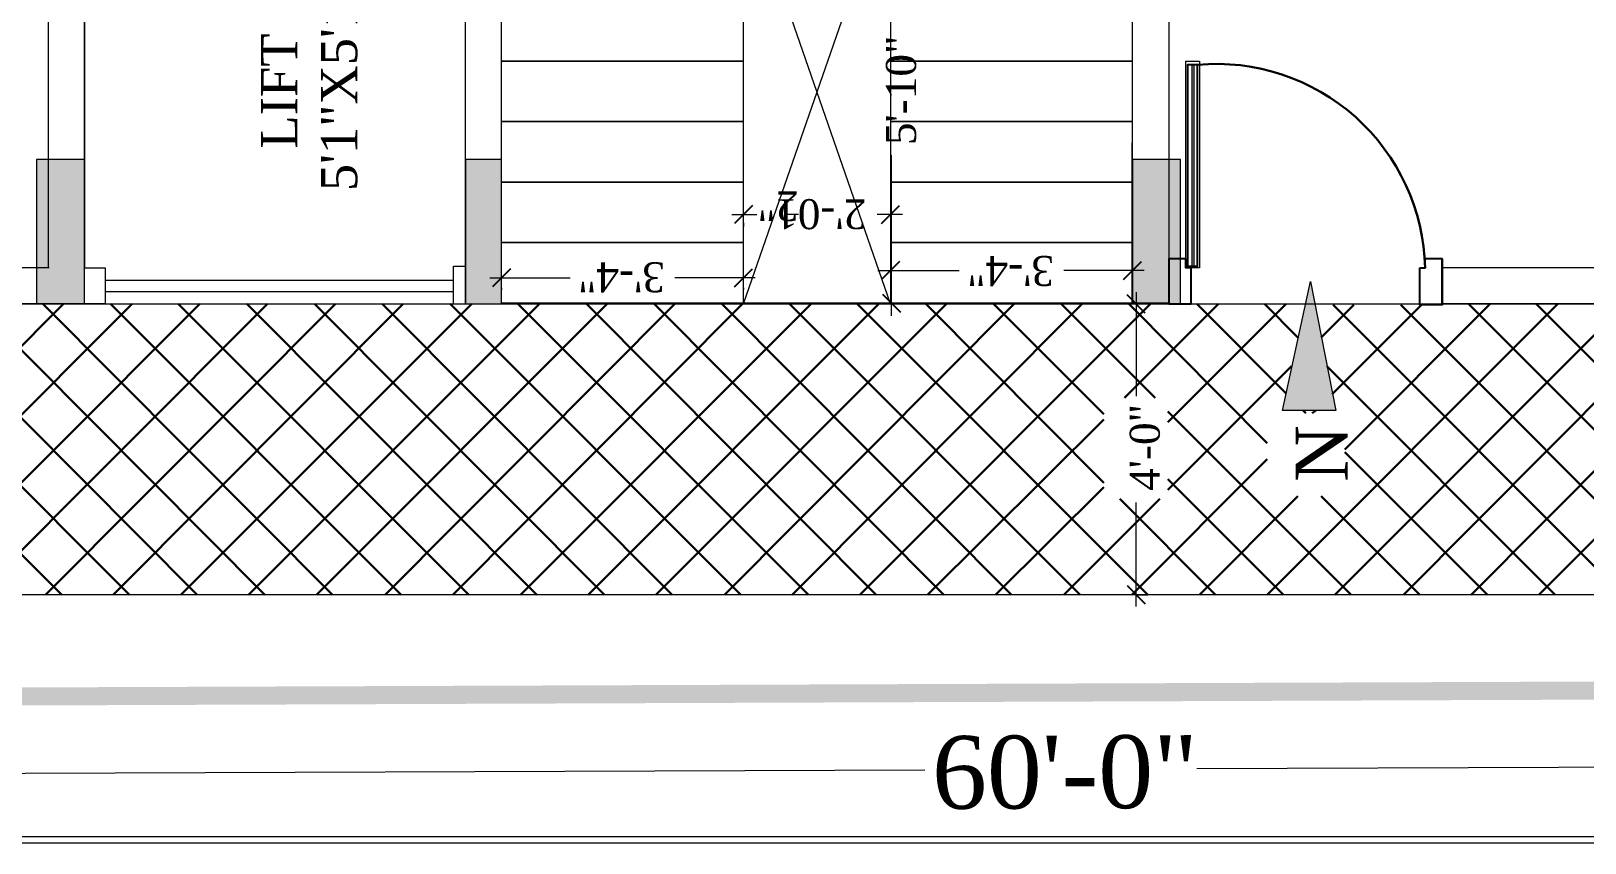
# Model space of a CAD drawing. Header units: inches. Extents: x -41599880 to -41577026, y -18110 to -4738.
# Drawn here: x -41593956 to -41587429, y -18110 to -14699 of the extents above; entities that cross this region are included whole.
import ezdxf

# ---------------------------------------------------------------- set-up
doc = ezdxf.new("R2010")
doc.units = ezdxf.units.IN
doc.header["$MEASUREMENT"] = 0
for name, color, linetype in [('PDF_Geometry', 40, 'Continuous'), ('PDF_Solid Fills', 9, 'Continuous'), ('PDF_Text', 7, 'Continuous')]:
    doc.layers.add(name, color=color, linetype=linetype)
doc.styles.add('PDF Times New Roman', font='times.ttf')

msp = doc.modelspace()

# ---------------------------------------------------------------- linework, layer by layer
at = {"layer": 'PDF_Geometry', "color": 7, "lineweight": 18}
for points in [[(-41577026, -18110.3), (-41577026, -4737.5), (-41599880.3, -4737.5), (-41599880.3, -18110.3)], [(-41577052.5, -18083.7), (-41577052.5, -4767.8), (-41599853.7, -4767.8), (-41599853.7, -18083.7)], [(-41591980.2, -14825.9), (-41590963.8, -14825.9)], [(-41590345.6, -14825.9), (-41589333, -14825.9)], [(-41591980.2, -15080), (-41590963.8, -15080)], [(-41590345.6, -15080), (-41589333, -15080)], [(-41593933.4, -15846.1), (-41593732.4, -15846.1), (-41593732.4, -15239.3), (-41593933.4, -15239.3)], [(-41592131.9, -15846.1), (-41591980.2, -15846.1), (-41591980.2, -15239.3), (-41592131.9, -15239.3)], [(-41589329.2, -15846.1), (-41589128.2, -15846.1), (-41589128.2, -15239.3), (-41589329.2, -15239.3)], [(-41591980.2, -15334.1), (-41590963.8, -15334.1)], [(-41591980.2, -15334.1), (-41590963.8, -15334.1)], [(-41590345.6, -15334.1), (-41589333, -15334.1)], [(-41590345.6, -15334.1), (-41589333, -15334.1)], [(-41591980.2, -15588.2), (-41590963.8, -15588.2)], [(-41590345.6, -15588.2), (-41589333, -15588.2)], [(-41593645.2, -15747.5), (-41593645.2, -15793), (-41592181.3, -15793), (-41592181.3, -15747.5)], [(-41588475.9, -16293.6), (-41588699.6, -16293.6), (-41588582.1, -15751.3)], [(-41597930.9, -17067.3), (-41597930.9, -15846.1), (-41585115.6, -15846.1), (-41585115.6, -17067.3)], [(-41591980.2, -15842.3), (-41589177.5, -15842.3)]]:
    msp.add_lwpolyline(points, close=True, dxfattribs=at)
at = {"layer": 'PDF_Geometry', "color": 6, "lineweight": 18}
for points in [[(-41589177.5, -10942.2), (-41589177.5, -15846.1)], [(-41589173.7, -10942.2), (-41589177.5, -15846.1)], [(-41591980.2, -15239.3), (-41591980.2, -13149.5)], [(-41589329.2, -15846.1), (-41589329.2, -13145.7), (-41589333, -15842.3)], [(-41593884.1, -13987.7), (-41593884.1, -15694.4)], [(-41593732.4, -14139.4), (-41593732.4, -15694.4)], [(-41593732.4, -15694.4), (-41593732.4, -14139.4), (-41593732.4, -15694.4)], [(-41592181.3, -15846.1), (-41592181.3, -15686.8), (-41592131.9, -15686.8), (-41592131.9, -14139.4), (-41593732.4, -14139.4), (-41593732.4, -15694.4), (-41593645.2, -15694.4)], [(-41593880.3, -15694.4), (-41596781.7, -15694.4)], [(-41585115.6, -15694.4), (-41588028.3, -15694.4)], [(-41588028.3, -15846.1), (-41588028.3, -15694.4)], [(-41593884.1, -15846.1), (-41593645.2, -15846.1), (-41596876.5, -15846.1)], [(-41593884.1, -15846.1), (-41593645.2, -15846.1)], [(-41593732.4, -15846.1), (-41593645.2, -15846.1)], [(-41585115.6, -17067.3), (-41585115.6, -15846.1), (-41588028.3, -15846.1)], [(-41585115.6, -17067.3), (-41598082.6, -17067.3)]]:
    msp.add_lwpolyline(points, dxfattribs=at)
at = {"layer": 'PDF_Geometry', "color": 8, "lineweight": 18}
msp.add_lwpolyline([(-41596045.9, -15694.4), (-41596045.9, -13206.4), (-41593884.1, -13206.4), (-41593884.1, -15694.4)], close=True, dxfattribs=at)
at = {"layer": 'PDF_Geometry', "color": 7, "lineweight": 18}
for points in [[(-41590345.6, -15846.1), (-41590963.8, -14063.6), (-41591980.2, -14063.6), (-41589333, -14063.6), (-41590345.6, -14063.6), (-41590963.8, -15842.3), (-41590963.8, -14063.6), (-41591980.2, -14063.6)], [(-41589333, -14063.6), (-41590345.6, -14063.6), (-41590345.6, -15846.1)], [(-41590732.5, -15470.6), (-41590789.4, -15470.6)], [(-41593645.2, -15694.4), (-41593645.2, -15846.1)], [(-41592131.9, -15842.3), (-41592131.9, -15686.8)], [(-41589177.5, -15842.3), (-41591980.2, -15842.3)]]:
    msp.add_lwpolyline(points, dxfattribs=at)
at = {"layer": 'PDF_Geometry', "color": 43, "lineweight": 18}
msp.add_lwpolyline([(-41589105.4, -15694.4), (-41589105.4, -14825.9), (-41589048.5, -14825.9), (-41589048.5, -15694.4)], close=True, dxfattribs=at)
at = {"layer": 'PDF_Geometry', "color": 30, "lineweight": 25}
msp.add_lwpolyline([(-41589056.1, -14841), (-41589097.9, -14841), (-41589097.9, -15686.8), (-41589056.1, -15686.8)], close=True, dxfattribs=at)
at = {"layer": 'PDF_Geometry', "color": 44, "lineweight": 18}
msp.add_lwpolyline([(-41589078.9, -15686.8), (-41589078.9, -14841), (-41589071.3, -14841), (-41589071.3, -15686.8)], close=True, dxfattribs=at)
at = {"layer": 'PDF_Geometry', "color": 97, "lineweight": 18}
for points in [[(-41590341.8, -15895.4), (-41590341.8, -15220.3)], [(-41591013.1, -15470.6), (-41590906.9, -15470.6)], [(-41590296.3, -15470.6), (-41590402.5, -15470.6)], [(-41590398.7, -15705.8), (-41590057.4, -15705.8)], [(-41589279.9, -15705.8), (-41589617.4, -15705.8)], [(-41592029.5, -15736.1), (-41591692, -15736.1)], [(-41590914.5, -15736.1), (-41591252.1, -15736.1)], [(-41589314, -15796.8), (-41589314, -16232.9)], [(-41589314, -17116.6), (-41589314, -16680.5)]]:
    msp.add_lwpolyline(points, dxfattribs=at)
at = {"layer": 'PDF_Geometry', "color": 97, "lineweight": 25}
for points in [[(-41590925.9, -15432.7), (-41591001.7, -15508.5)], [(-41590383.6, -15508.5), (-41590307.7, -15432.7)], [(-41591942.3, -15698.2), (-41592018.2, -15774)], [(-41591001.7, -15774), (-41590925.9, -15698.2)], [(-41590307.7, -15667.8), (-41590383.6, -15743.7)], [(-41589367.1, -15743.7), (-41589291.3, -15667.8)], [(-41590379.8, -15804.4), (-41590303.9, -15880.2)], [(-41589276.1, -15884), (-41589352, -15808.2)], [(-41589352, -17029.4), (-41589276.1, -17105.2)]]:
    msp.add_lwpolyline(points, dxfattribs=at)
at = {"layer": 'PDF_Geometry', "color": 1, "lineweight": 18}
for points in [[(-41590963.8, -15504.7), (-41590963.8, -15519.9)], [(-41590345.6, -15504.7), (-41590345.6, -15519.9)], [(-41591980.2, -15777.8), (-41591980.2, -15785.4)], [(-41590963.8, -15777.8), (-41590963.8, -15785.4)], [(-41590345.6, -15739.9), (-41590345.6, -15758.9)], [(-41589329.2, -15736.1), (-41589329.2, -15758.9)], [(-41590300.1, -15842.3), (-41590288.7, -15842.3)], [(-41589306.4, -15846.1), (-41589264.7, -15846.1)], [(-41589306.4, -17067.3), (-41589264.7, -17067.3)]]:
    msp.add_lwpolyline(points, dxfattribs=at)
at = {"layer": 'PDF_Geometry', "color": 44, "lineweight": 25}
for points in [[(-41589105.4, -15656.5), (-41589177.5, -15656.5), (-41589177.5, -15846.1), (-41589082.7, -15846.1), (-41589082.7, -15694.4)], [(-41588028.3, -15656.5), (-41588028.3, -15849.9), (-41588123.2, -15849.9), (-41588123.2, -15694.4)], [(-41588123.2, -15694.4), (-41588100.4, -15694.4), (-41588100.4, -15656.5)], [(-41588028.3, -15849.9), (-41588028.3, -15656.5), (-41588100.4, -15656.5)]]:
    msp.add_lwpolyline(points, dxfattribs=at)
at = {"layer": 'PDF_Geometry', "color": 30, "lineweight": 25}
msp.add_lwpolyline([(-41589082.7, -15694.4), (-41589105.4, -15694.4), (-41589105.4, -15656.5)], dxfattribs=at)
at = {"layer": 'PDF_Geometry', "color": 122, "lineweight": 30}
for points in [[(-41595048.5, -15846.1), (-41593827.2, -17067.3)], [(-41593819.7, -15846.1), (-41595037.1, -17067.3)], [(-41594764, -15846.1), (-41593542.8, -17067.3)], [(-41593531.4, -15846.1), (-41594752.6, -17067.3)], [(-41594475.8, -15846.1), (-41593258.4, -17067.3)], [(-41593247, -15846.1), (-41594468.2, -17067.3)], [(-41594191.3, -15846.1), (-41592973.9, -17067.3)], [(-41592962.5, -15846.1), (-41594183.8, -17067.3)], [(-41593906.9, -15846.1), (-41592689.5, -17067.3)], [(-41592678.1, -15846.1), (-41593895.5, -17067.3)], [(-41593622.4, -15846.1), (-41592401.2, -17067.3)], [(-41592393.6, -15846.1), (-41593611.1, -17067.3)], [(-41593338, -15846.1), (-41592116.8, -17067.3)], [(-41592105.4, -15846.1), (-41593326.6, -17067.3)], [(-41593049.8, -15846.1), (-41591832.3, -17067.3)], [(-41591821, -15846.1), (-41593042.2, -17067.3)], [(-41592765.3, -15846.1), (-41591547.9, -17067.3)], [(-41591536.5, -15846.1), (-41592757.7, -17067.3)], [(-41592480.9, -15846.1), (-41591263.4, -17067.3)], [(-41591252.1, -15846.1), (-41592469.5, -17067.3)], [(-41592196.4, -15846.1), (-41590975.2, -17067.3)], [(-41590967.6, -15846.1), (-41592185, -17067.3)], [(-41591912, -15846.1), (-41590690.8, -17067.3)], [(-41590679.4, -15846.1), (-41591900.6, -17067.3)], [(-41591623.7, -15846.1), (-41590406.3, -17067.3)], [(-41590394.9, -15846.1), (-41591616.2, -17067.3)], [(-41591339.3, -15846.1), (-41590121.9, -17067.3)], [(-41590110.5, -15846.1), (-41591331.7, -17067.3)], [(-41591054.8, -15846.1), (-41589837.4, -17067.3)], [(-41589826, -15846.1), (-41591043.5, -17067.3)], [(-41590770.4, -15846.1), (-41589549.2, -17067.3)], [(-41589541.6, -15846.1), (-41590759, -17067.3)], [(-41590486, -15846.1), (-41589264.7, -17067.3)], [(-41589253.3, -15846.1), (-41590474.6, -17067.3)], [(-41590197.7, -15846.1), (-41589450.6, -16597)], [(-41589913.3, -15846.1), (-41589450.6, -16308.8)], [(-41589628.8, -15846.1), (-41589234.4, -16240.5)], [(-41588968.9, -15846.1), (-41589363.3, -16240.5)], [(-41589344.4, -15846.1), (-41588764.1, -16430.1)], [(-41588684.5, -15846.1), (-41589181.3, -16342.9)], [(-41589059.9, -15846.1), (-41588684.5, -16221.6)], [(-41588775.5, -15846.1), (-41588635.2, -15986.4)], [(-41587542.9, -15846.1), (-41588764.1, -17067.3)], [(-41588400, -15849.9), (-41588536.5, -15986.4)], [(-41588115.6, -15849.9), (-41588491, -16225.3)], [(-41588487.2, -15849.9), (-41587269.8, -17067.3)], [(-41587258.4, -15846.1), (-41588479.7, -17067.3)], [(-41587827.3, -15846.1), (-41588437.9, -16456.7)], [(-41588202.8, -15849.9), (-41586985.4, -17067.3)], [(-41586974, -15846.1), (-41588191.4, -17067.3)], [(-41587918.3, -15846.1), (-41586697.1, -17067.3)], [(-41586689.5, -15846.1), (-41587907, -17067.3)], [(-41587633.9, -15846.1), (-41586412.7, -17067.3)], [(-41586401.3, -15846.1), (-41587622.5, -17067.3)], [(-41588661.7, -16107.8), (-41589181.3, -16627.4)], [(-41588513.8, -16107.8), (-41587554.3, -17067.3)], [(-41589181.3, -16297.4), (-41588411.4, -17067.3)], [(-41588612.4, -16293.6), (-41588601, -16305)], [(-41588559.3, -16293.6), (-41588574.5, -16305)], [(-41589450.6, -16331.5), (-41590190.1, -17067.3)], [(-41588764.1, -16498.4), (-41589333, -17067.3)], [(-41588437.9, -16468.1), (-41587838.7, -17067.3)], [(-41589450.6, -16616), (-41589905.7, -17067.3)], [(-41589181.3, -16581.8), (-41588695.8, -17067.3)], [(-41589215.4, -16665.3), (-41589617.4, -17067.3)], [(-41589382.3, -16665.3), (-41588980.3, -17067.3)], [(-41588635.2, -16653.9), (-41589048.5, -17067.3)], [(-41588536.5, -16653.9), (-41588123.2, -17067.3)]]:
    msp.add_lwpolyline(points, dxfattribs=at)
at = {"layer": 'PDF_Geometry', "color": 7, "lineweight": 13}
for points in [[(-41599273.4, -17837.2), (-41590201.5, -17803.1)], [(-41581080.3, -17768.9), (-41589059.9, -17799.3)]]:
    msp.add_lwpolyline(points, dxfattribs=at)
at = {"layer": 'PDF_Geometry', "color": 7, "lineweight": 30}
msp.add_arc((-41588977.4, -15714.7), 877.2, 1.32975, 95.14965, dxfattribs=at)
at = {"layer": 'PDF_Solid Fills', "color": 44}
for points in [[(-41589078.9, -15686.8), (-41589071.3, -14841), (-41589071.3, -15686.8)], [(-41589078.9, -15686.8), (-41589078.9, -14841), (-41589071.3, -14841)]]:
    msp.add_solid(points, dxfattribs=at)
at = {"layer": 'PDF_Solid Fills', "color": 254}
for points in [[(-41593933.4, -15846.1), (-41593732.4, -15239.3), (-41593732.4, -15846.1)], [(-41593933.4, -15846.1), (-41593933.4, -15239.3), (-41593732.4, -15239.3)], [(-41592131.9, -15846.1), (-41591980.2, -15239.3), (-41591980.2, -15846.1)], [(-41592131.9, -15846.1), (-41592131.9, -15239.3), (-41591980.2, -15239.3)], [(-41589329.2, -15846.1), (-41589128.2, -15239.3), (-41589128.2, -15846.1)], [(-41589329.2, -15846.1), (-41589329.2, -15239.3), (-41589128.2, -15239.3)]]:
    msp.add_solid(points, dxfattribs=at)
at = {"layer": 'PDF_Solid Fills', "color": 1}
for points in [[(-41588699.6, -16293.6), (-41588582.1, -15751.3), (-41588582.1, -16293.6)], [(-41588582.1, -16293.6), (-41588582.1, -15751.3), (-41588475.9, -16293.6)]]:
    msp.add_solid(points, dxfattribs=at)
at = {"layer": 'PDF_Solid Fills', "color": 7}
for points in [[(-41599281, -17476.9), (-41599364.5, -17552.8), (-41581065.1, -17408.6)], [(-41599364.5, -17552.8), (-41581065.1, -17408.6), (-41580996.8, -17484.5)]]:
    msp.add_solid(points, dxfattribs=at)

# ---------------------------------------------------------------- texts
at = {"layer": 'PDF_Text', "attachment_point": 7, "style": 'PDF Times New Roman'}
for s, insert, char_height, rotation in [('5\'1"X5\'1"', (-41592584.1, -15371.9), 151.55, 90), ('LIFT', (-41592838.3, -15192.8), 151.55, 90), ('5\'-10"', (-41590237.2, -15178.5), 125.86, 90), ('2"', (-41590732.6, -15372.1), 125.86, 180), ("2'-01", (-41590447.9, -15403.9), 125.86, 180), ('3\'-4"', (-41589659.1, -15642.9), 125.86, 180), ('3\'-4"', (-41591293.7, -15669.4), 125.86, 180), ('4\'-0"', (-41589213.2, -16631.1), 125.86, 90)]:
    msp.add_mtext(s, dxfattribs=dict(at, insert=insert, char_height=char_height, rotation=rotation))
at = {"layer": 'PDF_Text', "color": 1, "attachment_point": 7, "style": 'PDF Times New Roman'}
for s, insert, char_height, rotation in [('N', (-41588425.3, -16593.3), 218.3, 90), ('60\'-0"', (-41590171.3, -17971.4), 305.6, 0.20019)]:
    msp.add_mtext(s, dxfattribs=dict(at, insert=insert, char_height=char_height, rotation=rotation))

doc.saveas('drawing.dxf')
